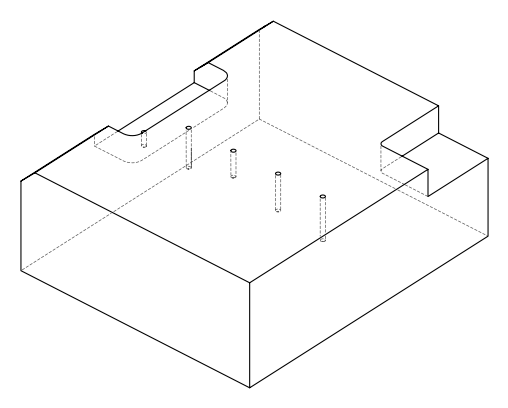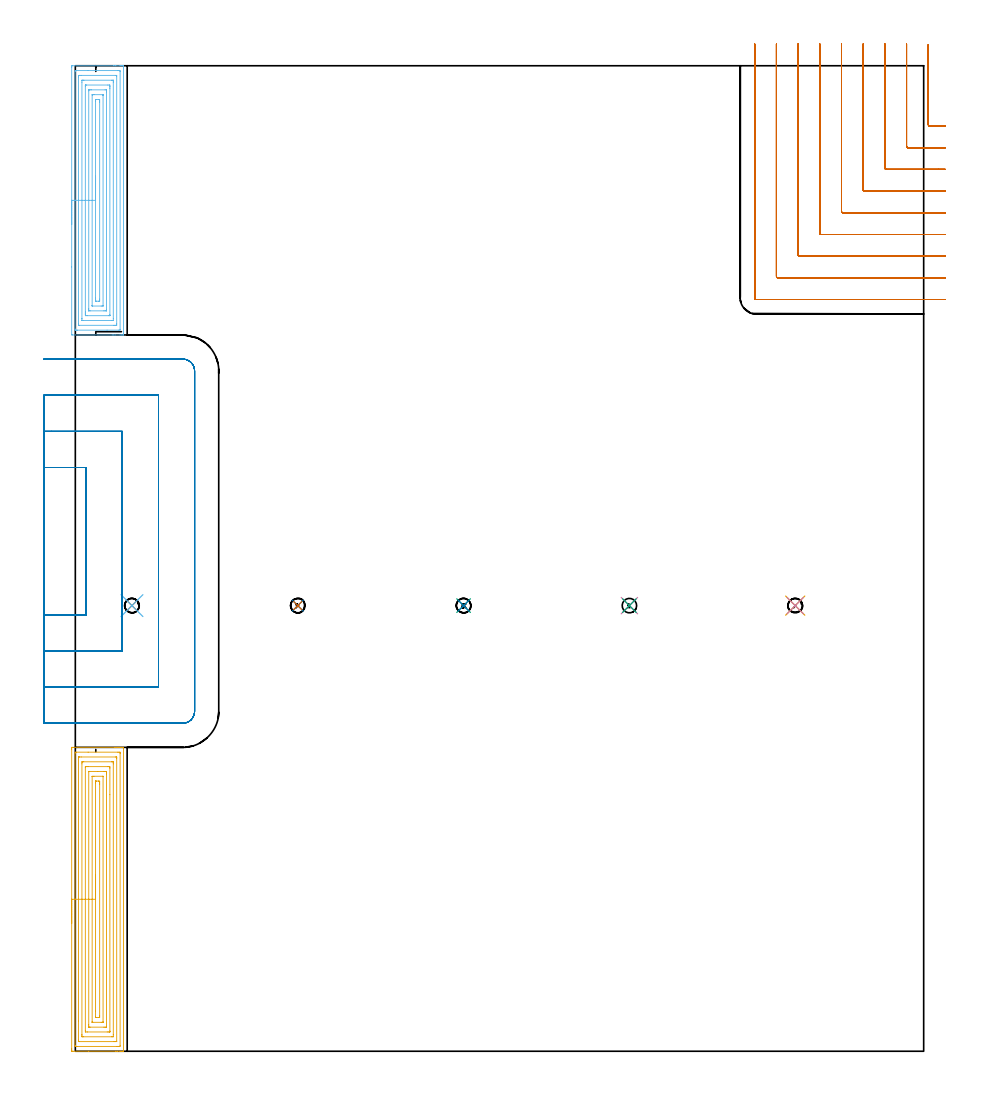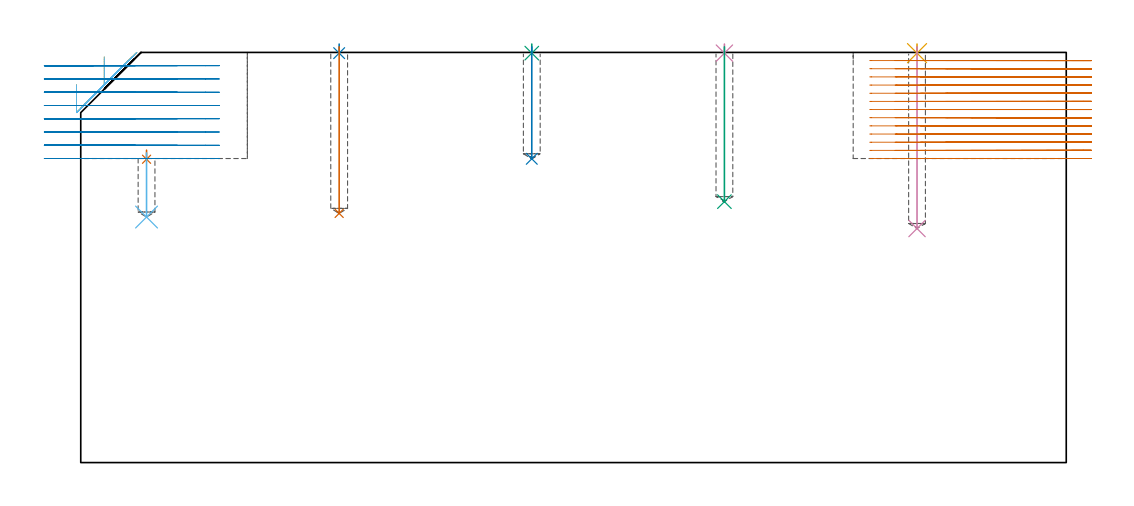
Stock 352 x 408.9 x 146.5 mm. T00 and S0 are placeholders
(PLAN: 14 operations, 4 tool changes, 69 min)
(1 SPOT_DRILL | STEP1POCKET | NXT0321_9005460120000 | 0.04 min | 4145 mm3)
(2 SPOT_DRILL_1 | STEP1POCKET_1 | NXT0321_9005460120000 | 0.03 min | 0 mm3)
(3 SPOT_DRILL_2 | STEP1POCKET_2 | NXT0321_9005460120000 | 0.03 min | 0 mm3)
(4 SPOT_DRILL_3 | STEP1POCKET_3 | NXT0321_9005460120000 | 0.03 min | 1 mm3)
(5 SPOT_DRILL_4 | STEP1POCKET_4 | NXT0321_9005460120000 | 0.03 min | 0 mm3)
(6 DRILL_BLIND_HOLE_INTO_CENTER | STEP1POCKET | UGT0301_455 | 0.1 min | 561 mm3)
(7 DRILL_BLIND_HOLE_INTO_CENTER_1 | STEP1POCKET_1 | UGT0301_455 | 0.24 min | 1571 mm3)
(8 DRILL_BLIND_HOLE_INTO_CENTER_2 | STEP1POCKET_2 | UGT0301_455 | 0.16 min | 1027 mm3)
(9 DRILL_BLIND_HOLE_INTO_CENTER_3 | STEP1POCKET_3 | UGT0301_455 | 0.22 min | 1453 mm3)
(10 DRILL_BLIND_HOLE_INTO_CENTER_4 | STEP1POCKET_4 | UGT0301_455 | 0.26 min | 1723 mm3)
(11 AREA_MILL | FG_CHAMFER_SURFACE | UGT0205_001 | 8.41 min | 30999 mm3)
(12 AREA_MILL_1 | FG_CHAMFER_SURFACE_1 | UGT0205_001 | 7.48 min | 27665 mm3)
(13 MILL_CORNER_NOTCH_RECTANGULAR | CORNER_NOTCH_RECTANGULAR | NXT0201_011 | Follow Part, ap 3, ae 75% | 29.48 min | 296731 mm3)
(14 MILL_SLOT | SLOT_PARTIAL_RECTANGULAR | UGT0201_094 | Follow Part, ap 5, ae 75% | 22.49 min | 374381 mm3)
(TOOL NXT0321_9005460120000 | NC Spot Drill, 142deg, 12mm, Carbide, Uncoated | D12 PA142 FL30 Z2)
(TOOL UGT0301_455 | Carbide Drill 6.0 mm | D6 PA118 FL63 Z2)
(TOOL UGT0205_001 | Chamfer Mill 20 x 3 x 45 deg. | D20 FL50 Z2)
(TOOL NXT0201_011 | ENDMILL 12mm [2P460-1200-NA 1630] | D12 FL38 Z6)
(TOOL UGT0201_094 | End mill 20 mm | D20 FL38 Z4)
(OP 1 SPOT_DRILL)
G17 G21 G94 G90
T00 M6
G54
G17 G0 G90 X23.5 Y184.9 S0 M3
G43 Z156.5 H0
G94 G81 G98 Z108.342 F250. R111.6
G80
M5
M2
(OP 2 SPOT_DRILL_1)
G17 G21 G94 G90
T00 M6
G54
G17 G0 G90 X92.3 Y184.9 S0 M3
G43 Z156.5 H0
G94 G81 G98 Z146.242 F250. R149.5
G80
M5
M2
(OP 3 SPOT_DRILL_2)
G17 G21 G94 G90
T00 M6
G54
G17 G0 G90 X161.1 Y184.9 S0 M3
G43 Z156.5 H0
G94 G81 G98 Z146.242 F250. R149.5
G80
M5
M2
(OP 4 SPOT_DRILL_3)
G17 G21 G94 G90
T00 M6
G54
G17 G0 G90 X229.9 Y184.9 S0 M3
G43 Z156.5 H0
G94 G81 G98 Z146.242 F250. R149.5
G80
M5
M2
(OP 5 SPOT_DRILL_4)
G17 G21 G94 G90
T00 M6
G54
G17 G0 G90 X298.7 Y184.9 S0 M3
G43 Z156.5 H0
G94 G81 G98 Z146.242 F250. R149.5
G80
M5
M2
(OP 6 DRILL_BLIND_HOLE_INTO_CENTER)
G17 G21 G94 G90
T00 M6
G54
G17 G0 G90 X23.5 Y184.9 S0 M3
G43 Z156.5 H0
G94 G81 G98 Z87.7 F250. R110.6
G80
M5
M2
(OP 7 DRILL_BLIND_HOLE_INTO_CENTER_1)
G17 G21 G94 G90
T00 M6
G54
G17 G0 G90 X92.3 Y184.9 S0 M3
G43 Z156.5 H0
G94 G81 G98 Z89. F250. R148.5
G80
M5
M2
(OP 8 DRILL_BLIND_HOLE_INTO_CENTER_2)
G17 G21 G94 G90
T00 M6
G54
G17 G0 G90 X161.1 Y184.9 S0 M3
G43 Z156.5 H0
G94 G81 G98 Z108.5 F250. R148.5
G80
M5
M2
(OP 9 DRILL_BLIND_HOLE_INTO_CENTER_3)
G17 G21 G94 G90
T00 M6
G54
G17 G0 G90 X229.9 Y184.9 S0 M3
G43 Z156.5 H0
G94 G81 G98 Z93.2 F250. R148.5
G80
M5
M2
(OP 10 DRILL_BLIND_HOLE_INTO_CENTER_4)
G17 G21 G94 G90
T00 M6
G54
G17 G0 G90 X298.7 Y184.9 S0 M3
G43 Z156.5 H0
G94 G81 G98 Z83.6 F250. R148.5
G80
M5
M2
(OP 11 AREA_MILL)
G17 G21 G94 G90
T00 M6
G54
G17 G0 G90 X-1.5 Y53.05 S1061 M3
G43 Z156.5 H0
Z135.
G94 G1 Y53.088 Z134.128 F250.
Y53.202 Z133.264
Y53.391 Z132.412
Y53.653 Z131.58
Y53.987 Z130.774
Y54.39 Z130.
Y54.858 Z129.264
Y55.39 Z128.572
Y55.979 Z127.929
Y56.622 Z127.34
Y57.314 Z126.808
Y58.05 Z126.34
Y58.824 Z125.937
Y59.63 Z125.603
Y60.462 Z125.341
Y61.314 Z125.152
Y62.178 Z125.038
Y63.05 Z125.
Y125.15
X-1.499 Y125.499 Z125.001
X-1.494 Y126.036 Z125.004
X-1.492 Y126.092 Z125.006
X-0.96 Y126.1 Z125.537
X16.203 Y126.095 Z142.698
X16.796 Z143.29
X17.386 Z143.883
X17.684 Z144.18
X18.275 Y126.094 Z144.771
X18.572 Z145.067
X19.166 Z145.665
X19.46 Z145.959
X19.64 Z146.139
X19.939 Y126.084 Z146.432
X19.972 Y126.075 Z146.464
X19.997 Y126.063 Z146.489
X20. Y125.945 Z146.5
Y0.155
X19.997 Y0.01 Z146.488
X19.968 Y0.008 Z146.459
X19.625 Y0. Z146.124
X19.188 Z145.688
X18.572 Z145.067
X17.376 Z143.873
X16.796 Z143.29
X5.554 Z132.051
X-0.96 Y0.001 Z125.537
X-1.18 Y0.003 Z125.317
X-1.492 Y0.008 Z125.006
X-1.494 Y0.065 Z125.004
X-1.498 Y0.601 Z125.002
X-1.5 Y1.144 Z125.
Y63.05
X-0.086 Z126.414
X-0.085 Y123.728 Z126.415
X-0.072 Y124.09 Z126.428
X0.435 Y124.098 Z126.935
X5.317 Z131.817
X17.684 Y124.094 Z144.184
X18.196 Y124.092 Z144.696
X18.572 Y124.084 Z145.072
X18.585 Y123.715 Z145.085
X18.586 Y123.701 Z145.086
X18.585 Y2.372 Z145.085
X18.572 Y2.01 Z145.072
X18.066 Y2.002 Z144.566
X17.684 Y2. Z144.184
X17.18 Z143.68
X0.816 Z127.316
X0.309 Y2.002 Z126.809
X-0.072 Y2.01 Z126.428
X-0.085 Y2.385 Z126.415
X-0.086 Y2.399 Z126.414
Y63.05
X1.328 Z127.828
X1.329 Y121.931 Z127.829
X1.33 Y122.025 Z127.83
X1.333 Y122.071 Z127.833
X1.334 Y122.086 Z127.834
X1.369 Y122.089 Z127.869
X1.538 Y122.097 Z128.038
X1.704 Y122.098 Z128.204
X2.424 Y122.099 Z128.924
X16.796 Y122.094 Z143.296
X16.96 Y122.093 Z143.46
X17.069 Y122.089 Z143.569
X17.153 Y122.085 Z143.653
X17.165 Y122.072 Z143.665
X17.167 Y122.055 Z143.667
X17.169 Y121.931 Z143.669
X17.171 Y121.554 Z143.671
Y4.169
X17.169 Y4.075 Z143.669
X17.167 Y4.029 Z143.667
X17.166 Y4.014 Z143.666
X17.133 Y4.01 Z143.633
X16.963 Y4.002 Z143.463
X16.796 Y4.001 Z143.296
X16.077 Y4. Z142.577
X1.704 Y4.001 Z128.204
X1.535 Y4.002 Z128.035
X1.423 Y4.006 Z127.923
X1.339 Y4.01 Z127.839
X1.335 Y4.045 Z127.835
X1.333 Y4.169 Z127.833
X1.329 Y4.546 Z127.829
X1.328 Y12.64 Z127.828
Y63.05
X2.743 Z129.243
Y119.254
X2.748 Y119.989 Z129.248
X2.751 Y120.089 Z129.251
X2.849 Y120.093 Z129.349
X3.059 Y120.096 Z129.559
X3.479 Y120.099 Z129.979
X15.071 Y120.095 Z141.571
X15.458 Y120.093 Z141.958
X15.651 Y120.089 Z142.151
X15.742 Y120.085 Z142.242
X15.75 Y120.024 Z142.25
X15.756 Y119.407 Z142.256
X15.757 Y119.254 Z142.257
Y6.846
X15.753 Y6.11 Z142.253
X15.75 Y6.01 Z142.25
X15.652 Y6.006 Z142.152
X15.442 Y6.002 Z141.942
X15.021 Y6. Z141.521
X3.433 Z129.933
X3.042 Y6.002 Z129.542
X2.846 Y6.006 Z129.346
X2.754 Y6.01 Z129.254
X2.75 Y6.074 Z129.25
X2.743 Y6.693 Z129.243
Y6.846
Y63.05
X4.157 Z130.657
Y117.681
X4.158 Y117.892 Z130.658
X4.161 Y118.033 Z130.661
X4.164 Y118.079 Z130.664
X4.174 Y118.089 Z130.674
X4.211 Y118.092 Z130.711
X4.367 Y118.097 Z130.867
X4.63 Y118.098 Z131.13
X5.255 Z131.755
X13.511 Y118.095 Z140.011
X14.133 Y118.089 Z140.633
X14.333 Y118.086 Z140.833
X14.34 Y117.681 Z140.84
X14.342 Y117.47 Z140.842
X14.343 Y106.458 Z140.843
Y8.419
X14.342 Y8.208 Z140.842
X14.339 Y8.067 Z140.839
X14.336 Y8.021 Z140.836
X14.326 Y8.01 Z140.826
X14.289 Y8.006 Z140.789
X14.133 Y8.002 Z140.633
X13.872 Y8. Z140.372
X13.245 Z139.745
X4.994 Y8.001 Z131.494
X4.367 Y8.007 Z130.867
X4.165 Y8.01 Z130.665
X4.16 Y8.419 Z130.66
X4.158 Y8.63 Z130.658
X4.157 Y63.05 Z130.657
X5.571 Z132.071
X5.572 Y115.973 Z132.072
X5.573 Y116.045 Z132.073
X5.576 Y116.079 Z132.076
X5.577 Y116.088 Z132.077
X5.596 Y116.09 Z132.096
X5.734 Y116.096 Z132.234
X9.285 Y116.097 Z135.785
X11.949 Y116.096 Z138.449
X12.357 Y116.095 Z138.857
X12.84 Y116.093 Z139.34
X12.913 Y116.086 Z139.413
X12.922 Y116.081 Z139.422
X12.925 Y116.059 Z139.425
X12.927 Y116.005 Z139.427
X12.928 Y115.686 Z139.428
X12.929 Y115.111 Z139.429
X12.928 Y10.127 Z139.428
X12.927 Y10.056 Z139.427
X12.925 Y10.021 Z139.425
X12.923 Y10.011 Z139.423
X12.906 Y10.009 Z139.406
X12.768 Y10.002 Z139.268
X12.357 Y10. Z138.857
X11.882 Z138.382
X6.143 Y10.001 Z132.643
X5.664 Y10.003 Z132.164
X5.587 Y10.01 Z132.087
X5.578 Y10.015 Z132.078
X5.575 Y10.039 Z132.075
X5.573 Y10.095 Z132.073
X5.571 Y10.414 Z132.071
Y10.989
Y63.05
X6.985 Z133.485
X6.986 Y113.946 Z133.486
X6.987 Y113.992 Z133.487
X6.992 Y114.075 Z133.492
X7.031 Y114.088 Z133.531
X7.724 Y114.097 Z134.224
X11.276 Y114.096 Z137.776
X11.47 Y114.094 Z137.97
X11.496 Y114.091 Z137.996
X11.507 Y114.088 Z138.007
X11.511 Y114.037 Z138.011
X11.514 Y113.947 Z138.014
X11.515 Y113.901 Z138.015
X11.514 Y12.154 Z138.014
X11.512 Y12.108 Z138.012
X11.508 Y12.025 Z138.008
X11.47 Y12.01 Z137.97
X10.778 Y12.001 Z137.278
X7.228 Y12. Z133.728
X7.031 Y12.003 Z133.531
X7.003 Y12.006 Z133.503
X6.992 Y12.01 Z133.492
X6.989 Y12.063 Z133.489
X6.986 Y12.153 Z133.486
X6.985 Y12.199 Z133.485
Y63.05
X8.399 Z134.899
X8.4 Y111.225 Z134.9
X8.401 Y111.632 Z134.901
X8.405 Y112.042 Z134.905
X8.407 Y112.087 Z134.907
X8.427 Y112.091 Z134.927
X8.481 Y112.095 Z134.981
X8.589 Y112.097 Z135.089
X8.806 Z135.306
X9.694 Z136.194
X9.715 Y112.096 Z136.215
X10.094 Y112.073 Z136.594
X10.096 Y111.964 Z136.596
X10.099 Y111.71 Z136.599
X10.1 Y111.225 Z136.6
Y110.816
Y14.875
X10.099 Y14.468 Z136.599
X10.095 Y14.059 Z136.595
X10.093 Y14.012 Z136.593
X10.074 Y14.008 Z136.574
X10.02 Y14.003 Z136.52
X9.912 Y14.001 Z136.412
X8.788 Z135.288
X8.406 Y14.027 Z134.906
X8.404 Y14.135 Z134.904
X8.401 Y14.39 Z134.901
X8.399 Y16.659 Z134.899
Y63.05
Y63.922 Z134.938
Y64.786 Z135.051
Y65.638 Z135.24
Y66.47 Z135.503
Y67.276 Z135.836
Y68.05 Z136.239
Y68.786 Z136.708
Y69.478 Z137.239
Y70.121 Z137.828
Y70.71 Z138.472
Y71.242 Z139.164
Y71.71 Z139.899
Y72.113 Z140.673
Y72.447 Z141.479
Y72.709 Z142.311
Y72.898 Z143.163
Y73.012 Z144.028
Y73.05 Z144.899
G0 Z156.5
M5
M2
(OP 12 AREA_MILL_1)
G17 G21 G94 G90
T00 M6
G54
G17 G0 G90 X-1.5 Y343.05 S1061 M3
G43 Z156.5 H0
Z135.
G94 G1 Y343.088 Z134.128 F250.
Y343.202 Z133.264
Y343.391 Z132.412
Y343.653 Z131.58
Y343.987 Z130.774
Y344.39 Z130.
Y344.858 Z129.264
Y345.39 Z128.572
Y345.979 Z127.929
Y346.622 Z127.34
Y347.314 Z126.808
Y348.05 Z126.34
Y348.824 Z125.937
Y349.63 Z125.603
Y350.462 Z125.341
Y351.314 Z125.152
Y352.178 Z125.038
Y353.05 Z125.
Y408.311
X-1.497 Y408.663 Z125.002
X-1.491 Y408.89 Z125.006
X-1.26 Y408.9 Z125.237
X15.908 Z142.403
X16.51 Z143.008
X16.796 Z143.293
X18.572 Z145.067
X19.144 Z145.643
X19.652 Z146.151
X19.97 Y408.893 Z146.461
X19.997 Y408.89 Z146.488
X20. Y408.756 Z146.5
Y297.344
X19.997 Y297.21 Z146.488
X19.97 Y297.206 Z146.461
X19.652 Y297.2 Z146.151
X19.144 Z145.643
X18.572 Z145.067
X16.51 Z143.007
X15.908 Z142.403
X15.321 Z141.817
X-1.261 Y297.201 Z125.236
X-1.492 Y297.21 Z125.005
X-1.499 Y297.44 Z124.999
X-1.5 Y325.42 Z125.
Y353.05
X-0.086 Z126.414
X-0.085 Y406.542 Z126.415
X-0.072 Y406.89 Z126.428
X0.447 Y406.899 Z126.947
X5.328 Y406.9 Z131.828
X17.684 Z144.184
X18.204 Y406.898 Z144.704
X18.572 Y406.89 Z145.072
X18.585 Y406.528 Z145.085
Y406.514
Y299.559
X18.572 Y299.21 Z145.072
X18.053 Y299.202 Z144.553
X13.172 Y299.2 Z139.672
X0.816 Z127.316
X0.297 Y299.202 Z126.797
X-0.072 Y299.21 Z126.428
X-0.085 Y299.572 Z126.415
X-0.086 Y299.586 Z126.414
Y353.05
X1.328 Z127.828
X1.329 Y404.231 Z127.829
X1.331 Y404.745 Z127.831
X1.333 Y404.839 Z127.833
X1.335 Y404.878 Z127.835
X1.397 Y404.89 Z127.897
X1.552 Y404.898 Z128.052
X1.704 Y404.899 Z128.204
X2.438 Y404.9 Z128.938
X16.95 Y404.899 Z143.45
X17.053 Y404.896 Z143.553
X17.134 Y404.89 Z143.634
X17.165 Y404.884 Z143.665
X17.167 Y404.87 Z143.667
X17.169 Y404.745 Z143.669
X17.171 Y404.369 Z143.671
Y301.869
X17.169 Y301.355 Z143.669
X17.167 Y301.261 Z143.667
X17.165 Y301.222 Z143.665
X17.103 Y301.21 Z143.603
X16.948 Y301.202 Z143.448
X16.796 Y301.201 Z143.296
X16.062 Y301.2 Z142.562
X1.55 Y301.201 Z128.05
X1.447 Y301.204 Z127.947
X1.366 Y301.21 Z127.866
X1.334 Y301.216 Z127.834
X1.333 Y301.23 Z127.833
X1.33 Y301.355 Z127.83
X1.329 Y301.731 Z127.829
X1.328 Y353.05 Z127.828
X2.743 Z129.243
Y402.072
X2.744 Y402.809 Z129.244
X2.747 Y402.86 Z129.247
X2.749 Y402.881 Z129.249
X2.759 Y402.89 Z129.259
X2.861 Y402.894 Z129.361
X3.067 Y402.897 Z129.567
X3.479 Y402.9 Z129.979
X3.542 Z130.042
X15.083 Z141.583
X15.458 Y402.898 Z141.958
X15.645 Y402.895 Z142.145
X15.737 Y402.89 Z142.237
X15.751 Y402.887 Z142.251
X15.753 Y402.873 Z142.253
X15.755 Y402.838 Z142.255
X15.757 Y402.224 Z142.257
Y402.072
Y304.028
X15.755 Y303.291 Z142.255
X15.753 Y303.24 Z142.253
X15.751 Y303.219 Z142.251
X15.741 Y303.21 Z142.241
X15.639 Y303.206 Z142.139
X15.433 Y303.203 Z141.933
X15.021 Y303.2 Z141.521
X14.958 Z141.458
X3.417 Z129.917
X3.042 Y303.202 Z129.542
X2.855 Y303.205 Z129.355
X2.763 Y303.21 Z129.263
X2.749 Y303.213 Z129.249
X2.747 Y303.227 Z129.247
X2.745 Y303.262 Z129.245
X2.743 Y303.877 Z129.243
Y304.028
Y353.05
X4.157 Z130.657
Y400.5
X4.158 Y400.711 Z130.658
X4.162 Y400.851 Z130.662
X4.165 Y400.891 Z130.665
X4.178 Y400.895 Z130.678
X4.215 Y400.898 Z130.715
X4.367 Y400.9 Z130.867
X4.646 Z131.146
X13.525 Z140.025
X14.133 Y400.894 Z140.633
X14.329 Y400.89 Z140.829
X14.339 Y400.5 Z140.839
X14.342 Y400.289 Z140.842
X14.343 Y400.078 Z140.843
Y399.398
Y305.6
X14.342 Y305.389 Z140.842
X14.338 Y305.249 Z140.838
X14.335 Y305.209 Z140.835
X14.322 Y305.205 Z140.822
X14.285 Y305.202 Z140.785
X14.133 Y305.2 Z140.633
X13.854 Z140.354
X4.975 Z131.475
X4.367 Y305.206 Z130.867
X4.171 Y305.21 Z130.671
X4.161 Y305.6 Z130.661
X4.158 Y305.811 Z130.658
X4.157 Y306.022 Z130.657
Y306.702
Y353.05
X5.571 Z132.071
X5.572 Y398.506 Z132.072
X5.574 Y398.793 Z132.074
X5.577 Y398.864 Z132.077
X5.579 Y398.89 Z132.079
X5.62 Y398.893 Z132.12
X5.752 Y398.898 Z132.252
X6.143 Y398.9 Z132.643
X6.638 Z133.138
X12.357 Y398.899 Z138.857
X12.856 Y398.897 Z139.356
X12.914 Y398.89 Z139.414
X12.922 Y398.887 Z139.422
X12.924 Y398.87 Z139.424
X12.927 Y398.825 Z139.427
X12.928 Y398.506 Z139.428
X12.929 Y397.933 Z139.429
X12.928 Y307.594 Z139.428
X12.926 Y307.307 Z139.426
X12.923 Y307.236 Z139.423
X12.921 Y307.21 Z139.421
X12.88 Y307.207 Z139.38
X12.748 Y307.202 Z139.248
X12.357 Y307.2 Z138.857
X11.862 Z138.362
X6.143 Y307.201 Z132.643
X5.644 Y307.203 Z132.144
X5.585 Y307.21 Z132.085
X5.578 Y307.213 Z132.078
X5.575 Y307.23 Z132.075
X5.573 Y307.275 Z132.073
X5.571 Y307.594 Z132.071
Y308.168
Y353.05
X6.985 Z133.485
X6.986 Y396.768 Z133.486
X6.988 Y396.814 Z133.488
X6.993 Y396.89 Z133.493
X7.03 Y396.892 Z133.53
X7.743 Y396.9 Z134.243
X11.294 Z137.794
X11.469 Y396.897 Z137.969
X11.494 Y396.895 Z137.994
X11.504 Y396.891 Z138.004
X11.508 Y396.858 Z138.008
X11.513 Y396.769 Z138.013
X11.514 Y396.724 Z138.014
X11.515 Y396.678 Z138.015
X11.514 Y309.332 Z138.014
X11.512 Y309.286 Z138.012
X11.507 Y309.21 Z138.007
X11.469 Y309.208 Z137.969
X10.757 Y309.2 Z137.257
X7.206 Z133.706
X7.03 Y309.203 Z133.53
X7.006 Y309.205 Z133.506
X6.996 Y309.209 Z133.496
X6.992 Y309.242 Z133.492
X6.987 Y309.331 Z133.487
X6.986 Y309.376 Z133.486
X6.985 Y309.422 Z133.485
Y353.05
X8.399 Z134.899
X8.4 Y394.05 Z134.9
X8.402 Y394.455 Z134.902
X8.407 Y394.864 Z134.907
X8.414 Y394.891 Z134.914
X8.436 Y394.894 Z134.936
X8.489 Y394.897 Z134.989
X8.594 Y394.899 Z135.094
X8.806 Y394.9 Z135.306
X9.694 Z136.194
X9.736 Y394.899 Z136.236
X10.091 Y394.89 Z136.591
X10.094 Y394.778 Z136.594
X10.098 Y394.536 Z136.598
X10.1 Y394.05 Z136.6
Y393.642
Y312.05
X10.098 Y311.645 Z136.598
X10.093 Y311.236 Z136.593
X10.086 Y311.209 Z136.586
X10.064 Y311.206 Z136.564
X10.011 Y311.203 Z136.511
X9.906 Y311.201 Z136.406
X9.694 Y311.2 Z136.194
X8.806 Z135.306
X8.765 Y311.201 Z135.265
X8.409 Y311.21 Z134.909
X8.406 Y311.322 Z134.906
X8.402 Y311.565 Z134.902
X8.4 Y312.05 Z134.9
Y312.458
X8.399 Y353.05 Z134.899
Y353.922 Z134.938
Y354.786 Z135.051
Y355.638 Z135.24
Y356.47 Z135.503
Y357.276 Z135.836
Y358.05 Z136.239
Y358.786 Z136.708
Y359.478 Z137.239
Y360.121 Z137.828
Y360.71 Z138.472
Y361.242 Z139.164
Y361.71 Z139.899
Y362.113 Z140.673
Y362.447 Z141.479
Y362.709 Z142.311
Y362.898 Z143.163
Y363.012 Z144.028
Y363.05 Z144.899
G0 Z156.5
M5
M2
(OP 13 MILL_CORNER_NOTCH_RECTANGULAR)
G17 G21 G94 G90
T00 M6
G54
G17 G0 G90 X353.9 Y417.591 S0 M3
G43 Z156.5 H1
Z143.585
G94 G1 Y414.591 F250.
Y384.494 F500.
G3 X354.494 Y383.9 R0.6
G1 X358.
X361. F250.
G0 Z156.5
X344.9 Y417.9
Z143.585
G1 Y414.9
Y375.495 F500.
G3 X345.495 Y374.9 R0.6
G1 X358.
X361. F250.
G0 Z156.5
X335.9 Y417.9
Z143.585
G1 Y414.9
Y366.495 F500.
G3 X336.495 Y365.9 R0.6
G1 X358.
X361. F250.
G0 Z156.5
X326.9 Y417.9
Z143.585
G1 Y414.9
Y357.495 F500.
G3 X327.495 Y356.9 R0.6
G1 X358.
X361. F250.
G0 Z156.5
X317.9 Y417.9
Z143.585
G1 Y414.9
Y348.496 F500.
G3 X318.496 Y347.9 R0.6
G1 X358.
X361. F250.
G0 Z156.5
X308.9 Y417.9
Z143.585
G1 Y414.9
Y339.496 F500.
G3 X309.496 Y338.9 R0.6
G1 X358.
X361. F250.
G0 Z156.5
X299.9 Y417.9
Z143.585
G1 Y414.9
Y330.496 F500.
G3 X300.496 Y329.9 R0.6
G1 X358.
X361. F250.
G0 Z156.5
X290.9 Y417.9
Z143.585
G1 Y414.9
Y321.496 F500.
G3 X291.496 Y320.9 R0.6
G1 X358.
X361. F250.
G0 Z156.5
X281.9 Y417.9
Z143.585
G1 Y414.9
Y312.496 F500.
G3 X282.496 Y311.9 R0.6
G1 X358.
X361. F250.
G0 Z156.5
X353.9 Y417.591
Z140.669
G1 Y414.591
Y384.494 F500.
G3 X354.494 Y383.9 R0.6
G1 X358.
X361. F250.
G0 Z156.5
X344.9 Y417.9
Z140.669
G1 Y414.9
Y375.495 F500.
G3 X345.495 Y374.9 R0.6
G1 X358.
X361. F250.
G0 Z156.5
X335.9 Y417.9
Z140.669
G1 Y414.9
Y366.495 F500.
G3 X336.495 Y365.9 R0.6
G1 X358.
X361. F250.
G0 Z156.5
X326.9 Y417.9
Z140.669
G1 Y414.9
Y357.495 F500.
G3 X327.495 Y356.9 R0.6
G1 X358.
X361. F250.
G0 Z156.5
X317.9 Y417.9
Z140.669
G1 Y414.9
Y348.496 F500.
G3 X318.496 Y347.9 R0.6
G1 X358.
X361. F250.
G0 Z156.5
X308.9 Y417.9
Z140.669
G1 Y414.9
Y339.496 F500.
G3 X309.496 Y338.9 R0.6
G1 X358.
X361. F250.
G0 Z156.5
X299.9 Y417.9
Z140.669
G1 Y414.9
Y330.496 F500.
G3 X300.496 Y329.9 R0.6
G1 X358.
X361. F250.
G0 Z156.5
X290.9 Y417.9
Z140.669
G1 Y414.9
Y321.496 F500.
G3 X291.496 Y320.9 R0.6
G1 X358.
X361. F250.
G0 Z156.5
X281.9 Y417.9
Z140.669
G1 Y414.9
Y312.496 F500.
G3 X282.496 Y311.9 R0.6
G1 X358.
X361. F250.
G0 Z156.5
X353.9 Y417.591
Z137.754
G1 Y414.591
Y384.494 F500.
G3 X354.494 Y383.9 R0.6
G1 X358.
X361. F250.
G0 Z156.5
X344.9 Y417.9
Z137.754
G1 Y414.9
Y375.495 F500.
G3 X345.495 Y374.9 R0.6
G1 X358.
X361. F250.
G0 Z156.5
X335.9 Y417.9
Z137.754
G1 Y414.9
Y366.495 F500.
G3 X336.495 Y365.9 R0.6
G1 X358.
X361. F250.
G0 Z156.5
X326.9 Y417.9
Z137.754
G1 Y414.9
Y357.495 F500.
G3 X327.495 Y356.9 R0.6
G1 X358.
X361. F250.
G0 Z156.5
X317.9 Y417.9
Z137.754
G1 Y414.9
Y348.496 F500.
G3 X318.496 Y347.9 R0.6
G1 X358.
X361. F250.
G0 Z156.5
X308.9 Y417.9
Z137.754
G1 Y414.9
Y339.496 F500.
G3 X309.496 Y338.9 R0.6
G1 X358.
X361. F250.
G0 Z156.5
X299.9 Y417.9
Z137.754
G1 Y414.9
Y330.496 F500.
G3 X300.496 Y329.9 R0.6
G1 X358.
X361. F250.
G0 Z156.5
X290.9 Y417.9
Z137.754
G1 Y414.9
Y321.496 F500.
G3 X291.496 Y320.9 R0.6
G1 X358.
X361. F250.
G0 Z156.5
X281.9 Y417.9
Z137.754
G1 Y414.9
Y312.496 F500.
G3 X282.496 Y311.9 R0.6
G1 X358.
X361. F250.
G0 Z156.5
X353.9 Y417.591
Z134.838
G1 Y414.591
Y384.494 F500.
G3 X354.494 Y383.9 R0.6
G1 X358.
X361. F250.
G0 Z156.5
X344.9 Y417.9
Z134.838
G1 Y414.9
Y375.495 F500.
G3 X345.495 Y374.9 R0.6
G1 X358.
X361. F250.
G0 Z156.5
X335.9 Y417.9
Z134.838
G1 Y414.9
Y366.495 F500.
G3 X336.495 Y365.9 R0.6
G1 X358.
X361. F250.
G0 Z156.5
X326.9 Y417.9
Z134.838
G1 Y414.9
Y357.495 F500.
G3 X327.495 Y356.9 R0.6
G1 X358.
X361. F250.
G0 Z156.5
X317.9 Y417.9
Z134.838
G1 Y414.9
Y348.496 F500.
G3 X318.496 Y347.9 R0.6
G1 X358.
X361. F250.
G0 Z156.5
X308.9 Y417.9
Z134.838
G1 Y414.9
Y339.496 F500.
G3 X309.496 Y338.9 R0.6
G1 X358.
X361. F250.
G0 Z156.5
X299.9 Y417.9
Z134.838
G1 Y414.9
Y330.496 F500.
G3 X300.496 Y329.9 R0.6
G1 X358.
X361. F250.
G0 Z156.5
X290.9 Y417.9
Z134.838
G1 Y414.9
Y321.496 F500.
G3 X291.496 Y320.9 R0.6
G1 X358.
X361. F250.
G0 Z156.5
X281.9 Y417.9
Z134.838
G1 Y414.9
Y312.496 F500.
G3 X282.496 Y311.9 R0.6
G1 X358.
X361. F250.
G0 Z156.5
X353.9 Y417.591
Z131.923
G1 Y414.591
Y384.494 F500.
G3 X354.494 Y383.9 R0.6
G1 X358.
X361. F250.
G0 Z156.5
X344.9 Y417.9
Z131.923
G1 Y414.9
Y375.495 F500.
G3 X345.495 Y374.9 R0.6
G1 X358.
X361. F250.
G0 Z156.5
X335.9 Y417.9
Z131.923
G1 Y414.9
Y366.495 F500.
G3 X336.495 Y365.9 R0.6
G1 X358.
X361. F250.
G0 Z156.5
X326.9 Y417.9
Z131.923
G1 Y414.9
Y357.495 F500.
G3 X327.495 Y356.9 R0.6
G1 X358.
X361. F250.
G0 Z156.5
X317.9 Y417.9
Z131.923
G1 Y414.9
Y348.496 F500.
G3 X318.496 Y347.9 R0.6
G1 X358.
X361. F250.
G0 Z156.5
X308.9 Y417.9
Z131.923
G1 Y414.9
Y339.496 F500.
G3 X309.496 Y338.9 R0.6
G1 X358.
X361. F250.
G0 Z156.5
X299.9 Y417.9
Z131.923
G1 Y414.9
Y330.496 F500.
G3 X300.496 Y329.9 R0.6
G1 X358.
X361. F250.
G0 Z156.5
X290.9 Y417.9
Z131.923
G1 Y414.9
Y321.496 F500.
G3 X291.496 Y320.9 R0.6
G1 X358.
X361. F250.
G0 Z156.5
X281.9 Y417.9
Z131.923
G1 Y414.9
Y312.496 F500.
G3 X282.496 Y311.9 R0.6
G1 X358.
X361. F250.
G0 Z156.5
X353.9 Y417.591
Z129.008
G1 Y414.591
Y384.494 F500.
G3 X354.494 Y383.9 R0.6
G1 X358.
X361. F250.
G0 Z156.5
X344.9 Y417.9
Z129.008
G1 Y414.9
Y375.495 F500.
G3 X345.495 Y374.9 R0.6
G1 X358.
X361. F250.
G0 Z156.5
X335.9 Y417.9
Z129.008
G1 Y414.9
Y366.495 F500.
G3 X336.495 Y365.9 R0.6
G1 X358.
X361. F250.
G0 Z156.5
X326.9 Y417.9
Z129.008
G1 Y414.9
Y357.495 F500.
G3 X327.495 Y356.9 R0.6
G1 X358.
X361. F250.
G0 Z156.5
X317.9 Y417.9
Z129.008
G1 Y414.9
Y348.496 F500.
G3 X318.496 Y347.9 R0.6
G1 X358.
X361. F250.
G0 Z156.5
X308.9 Y417.9
Z129.008
G1 Y414.9
Y339.496 F500.
G3 X309.496 Y338.9 R0.6
G1 X358.
X361. F250.
G0 Z156.5
X299.9 Y417.9
Z129.008
G1 Y414.9
Y330.496 F500.
G3 X300.496 Y329.9 R0.6
G1 X358.
X361. F250.
G0 Z156.5
X290.9 Y417.9
Z129.008
G1 Y414.9
Y321.496 F500.
G3 X291.496 Y320.9 R0.6
G1 X358.
X361. F250.
G0 Z156.5
X281.9 Y417.9
Z129.008
G1 Y414.9
Y312.496 F500.
G3 X282.496 Y311.9 R0.6
G1 X358.
X361. F250.
G0 Z156.5
X353.9 Y417.591
Z126.092
G1 Y414.591
Y384.494 F500.
G3 X354.494 Y383.9 R0.6
G1 X358.
X361. F250.
G0 Z156.5
X344.9 Y417.9
Z126.092
G1 Y414.9
Y375.495 F500.
G3 X345.495 Y374.9 R0.6
G1 X358.
X361. F250.
G0 Z156.5
X335.9 Y417.9
Z126.092
G1 Y414.9
Y366.495 F500.
G3 X336.495 Y365.9 R0.6
G1 X358.
X361. F250.
G0 Z156.5
X326.9 Y417.9
Z126.092
G1 Y414.9
Y357.495 F500.
G3 X327.495 Y356.9 R0.6
G1 X358.
X361. F250.
G0 Z156.5
X317.9 Y417.9
Z126.092
G1 Y414.9
Y348.496 F500.
G3 X318.496 Y347.9 R0.6
G1 X358.
X361. F250.
G0 Z156.5
X308.9 Y417.9
Z126.092
G1 Y414.9
Y339.496 F500.
G3 X309.496 Y338.9 R0.6
G1 X358.
X361. F250.
G0 Z156.5
X299.9 Y417.9
Z126.092
G1 Y414.9
Y330.496 F500.
G3 X300.496 Y329.9 R0.6
G1 X358.
X361. F250.
G0 Z156.5
X290.9 Y417.9
Z126.092
G1 Y414.9
Y321.496 F500.
G3 X291.496 Y320.9 R0.6
G1 X358.
X361. F250.
G0 Z156.5
X281.9 Y417.9
Z126.092
G1 Y414.9
Y312.496 F500.
G3 X282.496 Y311.9 R0.6
G1 X358.
X361. F250.
G0 Z156.5
X353.9 Y417.591
Z123.177
G1 Y414.591
Y384.494 F500.
G3 X354.494 Y383.9 R0.6
G1 X358.
X361. F250.
G0 Z156.5
X344.9 Y417.9
Z123.177
G1 Y414.9
Y375.495 F500.
G3 X345.495 Y374.9 R0.6
G1 X358.
X361. F250.
G0 Z156.5
X335.9 Y417.9
Z123.177
G1 Y414.9
Y366.495 F500.
G3 X336.495 Y365.9 R0.6
G1 X358.
X361. F250.
G0 Z156.5
X326.9 Y417.9
Z123.177
G1 Y414.9
Y357.495 F500.
G3 X327.495 Y356.9 R0.6
G1 X358.
X361. F250.
G0 Z156.5
X317.9 Y417.9
Z123.177
G1 Y414.9
Y348.496 F500.
G3 X318.496 Y347.9 R0.6
G1 X358.
X361. F250.
G0 Z156.5
X308.9 Y417.9
Z123.177
G1 Y414.9
Y339.496 F500.
G3 X309.496 Y338.9 R0.6
G1 X358.
X361. F250.
G0 Z156.5
X299.9 Y417.9
Z123.177
G1 Y414.9
Y330.496 F500.
G3 X300.496 Y329.9 R0.6
G1 X358.
X361. F250.
G0 Z156.5
X290.9 Y417.9
Z123.177
G1 Y414.9
Y321.496 F500.
G3 X291.496 Y320.9 R0.6
G1 X358.
X361. F250.
G0 Z156.5
X281.9 Y417.9
Z123.177
G1 Y414.9
Y312.496 F500.
G3 X282.496 Y311.9 R0.6
G1 X358.
X361. F250.
G0 Z156.5
X353.9 Y417.591
Z120.262
G1 Y414.591
Y384.494 F500.
G3 X354.494 Y383.9 R0.6
G1 X358.
X361. F250.
G0 Z156.5
X344.9 Y417.9
Z120.262
G1 Y414.9
Y375.495 F500.
G3 X345.495 Y374.9 R0.6
G1 X358.
X361. F250.
G0 Z156.5
X335.9 Y417.9
Z120.262
G1 Y414.9
Y366.495 F500.
G3 X336.495 Y365.9 R0.6
G1 X358.
X361. F250.
G0 Z156.5
X326.9 Y417.9
Z120.262
G1 Y414.9
Y357.495 F500.
G3 X327.495 Y356.9 R0.6
G1 X358.
X361. F250.
G0 Z156.5
X317.9 Y417.9
Z120.262
G1 Y414.9
Y348.496 F500.
G3 X318.496 Y347.9 R0.6
G1 X358.
X361. F250.
G0 Z156.5
X308.9 Y417.9
Z120.262
G1 Y414.9
Y339.496 F500.
G3 X309.496 Y338.9 R0.6
G1 X358.
X361. F250.
G0 Z156.5
X299.9 Y417.9
Z120.262
G1 Y414.9
Y330.496 F500.
G3 X300.496 Y329.9 R0.6
G1 X358.
X361. F250.
G0 Z156.5
X290.9 Y417.9
Z120.262
G1 Y414.9
Y321.496 F500.
G3 X291.496 Y320.9 R0.6
G1 X358.
X361. F250.
G0 Z156.5
X281.9 Y417.9
Z120.262
G1 Y414.9
Y312.496 F500.
G3 X282.496 Y311.9 R0.6
G1 X358.
X361. F250.
G0 Z156.5
X353.9 Y417.591
Z117.346
G1 Y414.591
Y384.494 F500.
G3 X354.494 Y383.9 R0.6
G1 X358.
X361. F250.
G0 Z156.5
X344.9 Y417.9
Z117.346
G1 Y414.9
Y375.495 F500.
G3 X345.495 Y374.9 R0.6
G1 X358.
X361. F250.
G0 Z156.5
X335.9 Y417.9
Z117.346
G1 Y414.9
Y366.495 F500.
G3 X336.495 Y365.9 R0.6
G1 X358.
X361. F250.
G0 Z156.5
X326.9 Y417.9
Z117.346
G1 Y414.9
Y357.495 F500.
G3 X327.495 Y356.9 R0.6
G1 X358.
X361. F250.
G0 Z156.5
X317.9 Y417.9
Z117.346
G1 Y414.9
Y348.496 F500.
G3 X318.496 Y347.9 R0.6
G1 X358.
X361. F250.
G0 Z156.5
X308.9 Y417.9
Z117.346
G1 Y414.9
Y339.496 F500.
G3 X309.496 Y338.9 R0.6
G1 X358.
X361. F250.
G0 Z156.5
X299.9 Y417.9
Z117.346
G1 Y414.9
Y330.496 F500.
G3 X300.496 Y329.9 R0.6
G1 X358.
X361. F250.
G0 Z156.5
X290.9 Y417.9
Z117.346
G1 Y414.9
Y321.496 F500.
G3 X291.496 Y320.9 R0.6
G1 X358.
X361. F250.
G0 Z156.5
X281.9 Y417.9
Z117.346
G1 Y414.9
Y312.496 F500.
G3 X282.496 Y311.9 R0.6
G1 X358.
X361. F250.
G0 Z156.5
X353.9 Y417.591
Z114.431
G1 Y414.591
Y384.494 F500.
G3 X354.494 Y383.9 R0.6
G1 X358.
X361. F250.
G0 Z156.5
X344.9 Y417.9
Z114.431
G1 Y414.9
Y375.495 F500.
G3 X345.495 Y374.9 R0.6
G1 X358.
X361. F250.
G0 Z156.5
X335.9 Y417.9
Z114.431
G1 Y414.9
Y366.495 F500.
G3 X336.495 Y365.9 R0.6
G1 X358.
X361. F250.
G0 Z156.5
X326.9 Y417.9
Z114.431
G1 Y414.9
Y357.495 F500.
G3 X327.495 Y356.9 R0.6
G1 X358.
X361. F250.
G0 Z156.5
X317.9 Y417.9
Z114.431
G1 Y414.9
Y348.496 F500.
G3 X318.496 Y347.9 R0.6
G1 X358.
X361. F250.
G0 Z156.5
X308.9 Y417.9
Z114.431
G1 Y414.9
Y339.496 F500.
G3 X309.496 Y338.9 R0.6
G1 X358.
X361. F250.
G0 Z156.5
X299.9 Y417.9
Z114.431
G1 Y414.9
Y330.496 F500.
G3 X300.496 Y329.9 R0.6
G1 X358.
X361. F250.
G0 Z156.5
X290.9 Y417.9
Z114.431
G1 Y414.9
Y321.496 F500.
G3 X291.496 Y320.9 R0.6
G1 X358.
X361. F250.
G0 Z156.5
X281.9 Y417.9
Z114.431
G1 Y414.9
Y312.496 F500.
G3 X282.496 Y311.9 R0.6
G1 X358.
X361. F250.
G0 Z156.5
X353.9 Y417.591
Z111.515
G1 Y414.591
Y384.494 F500.
G3 X354.494 Y383.9 R0.6
G1 X358.
X361. F250.
G0 Z156.5
X344.9 Y417.9
Z111.515
G1 Y414.9
Y375.495 F500.
G3 X345.495 Y374.9 R0.6
G1 X358.
X361. F250.
G0 Z156.5
X335.9 Y417.9
Z111.515
G1 Y414.9
Y366.495 F500.
G3 X336.495 Y365.9 R0.6
G1 X358.
X361. F250.
G0 Z156.5
X326.9 Y417.9
Z111.515
G1 Y414.9
Y357.495 F500.
G3 X327.495 Y356.9 R0.6
G1 X358.
X361. F250.
G0 Z156.5
X317.9 Y417.9
Z111.515
G1 Y414.9
Y348.496 F500.
G3 X318.496 Y347.9 R0.6
G1 X358.
X361. F250.
G0 Z156.5
X308.9 Y417.9
Z111.515
G1 Y414.9
Y339.496 F500.
G3 X309.496 Y338.9 R0.6
G1 X358.
X361. F250.
G0 Z156.5
X299.9 Y417.9
Z111.515
G1 Y414.9
Y330.496 F500.
G3 X300.496 Y329.9 R0.6
G1 X358.
X361. F250.
G0 Z156.5
X290.9 Y417.9
Z111.515
G1 Y414.9
Y321.496 F500.
G3 X291.496 Y320.9 R0.6
G1 X358.
X361. F250.
G0 Z156.5
X281.9 Y417.9
Z111.515
G1 Y414.9
Y312.496 F500.
G3 X282.496 Y311.9 R0.6
G1 X358.
X361. F250.
G0 Z156.5
X353.9 Y417.591
Z108.6
G1 Y414.591
Y384.494 F500.
G3 X354.494 Y383.9 R0.6
G1 X358.
X361. F250.
G0 Z156.5
X344.9 Y417.9
Z108.6
G1 Y414.9
Y375.495 F500.
G3 X345.495 Y374.9 R0.6
G1 X358.
X361. F250.
G0 Z156.5
X335.9 Y417.9
Z108.6
G1 Y414.9
Y366.495 F500.
G3 X336.495 Y365.9 R0.6
G1 X358.
X361. F250.
G0 Z156.5
X326.9 Y417.9
Z108.6
G1 Y414.9
Y357.495 F500.
G3 X327.495 Y356.9 R0.6
G1 X358.
X361. F250.
G0 Z156.5
X317.9 Y417.9
Z108.6
G1 Y414.9
Y348.496 F500.
G3 X318.496 Y347.9 R0.6
G1 X358.
X361. F250.
G0 Z156.5
X308.9 Y417.9
Z108.6
G1 Y414.9
Y339.496 F500.
G3 X309.496 Y338.9 R0.6
G1 X358.
X361. F250.
G0 Z156.5
X299.9 Y417.9
Z108.6
G1 Y414.9
Y330.496 F500.
G3 X300.496 Y329.9 R0.6
G1 X358.
X361. F250.
G0 Z156.5
X290.9 Y417.9
Z108.6
G1 Y414.9
Y321.496 F500.
G3 X291.496 Y320.9 R0.6
G1 X358.
X361. F250.
G0 Z156.5
X281.9 Y417.9
Z108.6
G1 Y414.9
Y312.496 F500.
G3 X282.496 Y311.9 R0.6
G1 X358.
X361. F250.
G0 Z156.5
M5
M2
(OP 14 MILL_SLOT)
G17 G21 G94 G90
T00 M6
G54
G17 G0 G90 X-13. Y181.1 S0 M3
G43 Z156.5 H0
Z141.762
G94 G1 X-10. F250.
X4.5 F500.
Y242.2
X-10.
X-13. F250.
Y166.1
X-10.
X19.5 F500.
Y257.2
X-10.
X-13. F250.
Y151.1
X-10.
X34.5 F500.
Y272.2
X-10.
X-13. F250.
Y136.1
X-10.
X44.6 F500.
G3 X49.5 Y141. R4.9
G1 Y282.3
G3 X44.6 Y287.2 R4.9
G1 X-10.
X-13. F250.
G0 Y181.1 Z137.025
G1 X-10.
X4.5 F500.
Y242.2
X-10.
X-13. F250.
Y166.1
X-10.
X19.5 F500.
Y257.2
X-10.
X-13. F250.
Y151.1
X-10.
X34.5 F500.
Y272.2
X-10.
X-13. F250.
Y136.1
X-10.
X44.6 F500.
G3 X49.5 Y141. R4.9
G1 Y282.3
G3 X44.6 Y287.2 R4.9
G1 X-10.
X-13. F250.
G0 Y181.1 Z132.287
G1 X-10.
X4.5 F500.
Y242.2
X-10.
X-13. F250.
Y166.1
X-10.
X19.5 F500.
Y257.2
X-10.
X-13. F250.
Y151.1
X-10.
X34.5 F500.
Y272.2
X-10.
X-13. F250.
Y136.1
X-10.
X44.6 F500.
G3 X49.5 Y141. R4.9
G1 Y282.3
G3 X44.6 Y287.2 R4.9
G1 X-10.
X-13. F250.
G0 Y181.1 Z127.55
G1 X-10.
X4.5 F500.
Y242.2
X-10.
X-13. F250.
Y166.1
X-10.
X19.5 F500.
Y257.2
X-10.
X-13. F250.
Y151.1
X-10.
X34.5 F500.
Y272.2
X-10.
X-13. F250.
Y136.1
X-10.
X44.6 F500.
G3 X49.5 Y141. R4.9
G1 Y282.3
G3 X44.6 Y287.2 R4.9
G1 X-10.
X-13. F250.
G0 Y181.1 Z122.812
G1 X-10.
X4.5 F500.
Y242.2
X-10.
X-13. F250.
Y166.1
X-10.
X19.5 F500.
Y257.2
X-10.
X-13. F250.
Y151.1
X-10.
X34.5 F500.
Y272.2
X-10.
X-13. F250.
Y136.1
X-10.
X44.6 F500.
G3 X49.5 Y141. R4.9
G1 Y282.3
G3 X44.6 Y287.2 R4.9
G1 X-10.
X-13. F250.
G0 Y181.1 Z118.075
G1 X-10.
X4.5 F500.
Y242.2
X-10.
X-13. F250.
Y166.1
X-10.
X19.5 F500.
Y257.2
X-10.
X-13. F250.
Y151.1
X-10.
X34.5 F500.
Y272.2
X-10.
X-13. F250.
Y136.1
X-10.
X44.6 F500.
G3 X49.5 Y141. R4.9
G1 Y282.3
G3 X44.6 Y287.2 R4.9
G1 X-10.
X-13. F250.
G0 Y181.1 Z113.337
G1 X-10.
X4.5 F500.
Y242.2
X-10.
X-13. F250.
Y166.1
X-10.
X19.5 F500.
Y257.2
X-10.
X-13. F250.
Y151.1
X-10.
X34.5 F500.
Y272.2
X-10.
X-13. F250.
Y136.1
X-10.
X44.6 F500.
G3 X49.5 Y141. R4.9
G1 Y282.3
G3 X44.6 Y287.2 R4.9
G1 X-10.
X-13. F250.
G0 Y181.1 Z108.6
G1 X-10.
X4.5 F500.
Y242.2
X-10.
X-13. F250.
Y166.1
X-10.
X19.5 F500.
Y257.2
X-10.
X-13. F250.
Y151.1
X-10.
X34.5 F500.
Y272.2
X-10.
X-13. F250.
Y136.1
X-10.
X44.6 F500.
G3 X49.5 Y141. R4.9
G1 Y282.3
G3 X44.6 Y287.2 R4.9
G1 X-10.
X-13. F250.
G0 Z156.5
M5
M2
